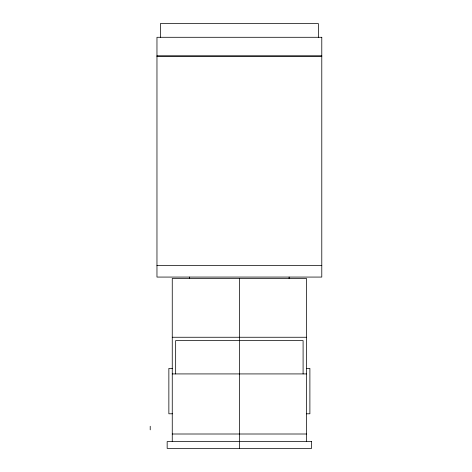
<?xml version="1.0" encoding="UTF-8"?>
<svg xmlns="http://www.w3.org/2000/svg" width="472" height="472" viewBox="0 0 472 472"><rect width="100%" height="100%" fill="white"/><g stroke="black" fill="none" stroke-linecap="round" stroke-linejoin="round"><path stroke-width="0.71" d="M156.964 56.026L321.786 56.026M156.964 56.109L321.786 56.109M156.964 265.612L321.786 265.612M172.256 337.256L306.493 337.256M172.416 368.408L168.858 368.408L168.858 413.791L172.416 413.791M306.34 368.408L309.892 368.408L309.892 413.791L306.34 413.791M172.256 373.924L306.493 373.924M172.256 434.004L306.493 434.004M318.388 37.288L318.388 23.6L160.362 23.6L160.362 37.288M306.493 441.597L306.493 278.48L172.256 278.48L172.256 441.597M303.095 373.924L303.095 340.601L175.655 340.601L175.655 373.924M289.13 277.052L289.13 278.48M239.375 278.48L239.375 448.4M189.408 277.052L189.408 278.48M150.214 426.257L150.214 429.844M321.786 37.288L156.964 37.288L156.964 277.07L321.786 277.07L321.786 37.288M311.591 441.597L167.159 441.597L167.159 448.4L311.591 448.4L311.591 441.597"/></g></svg>
